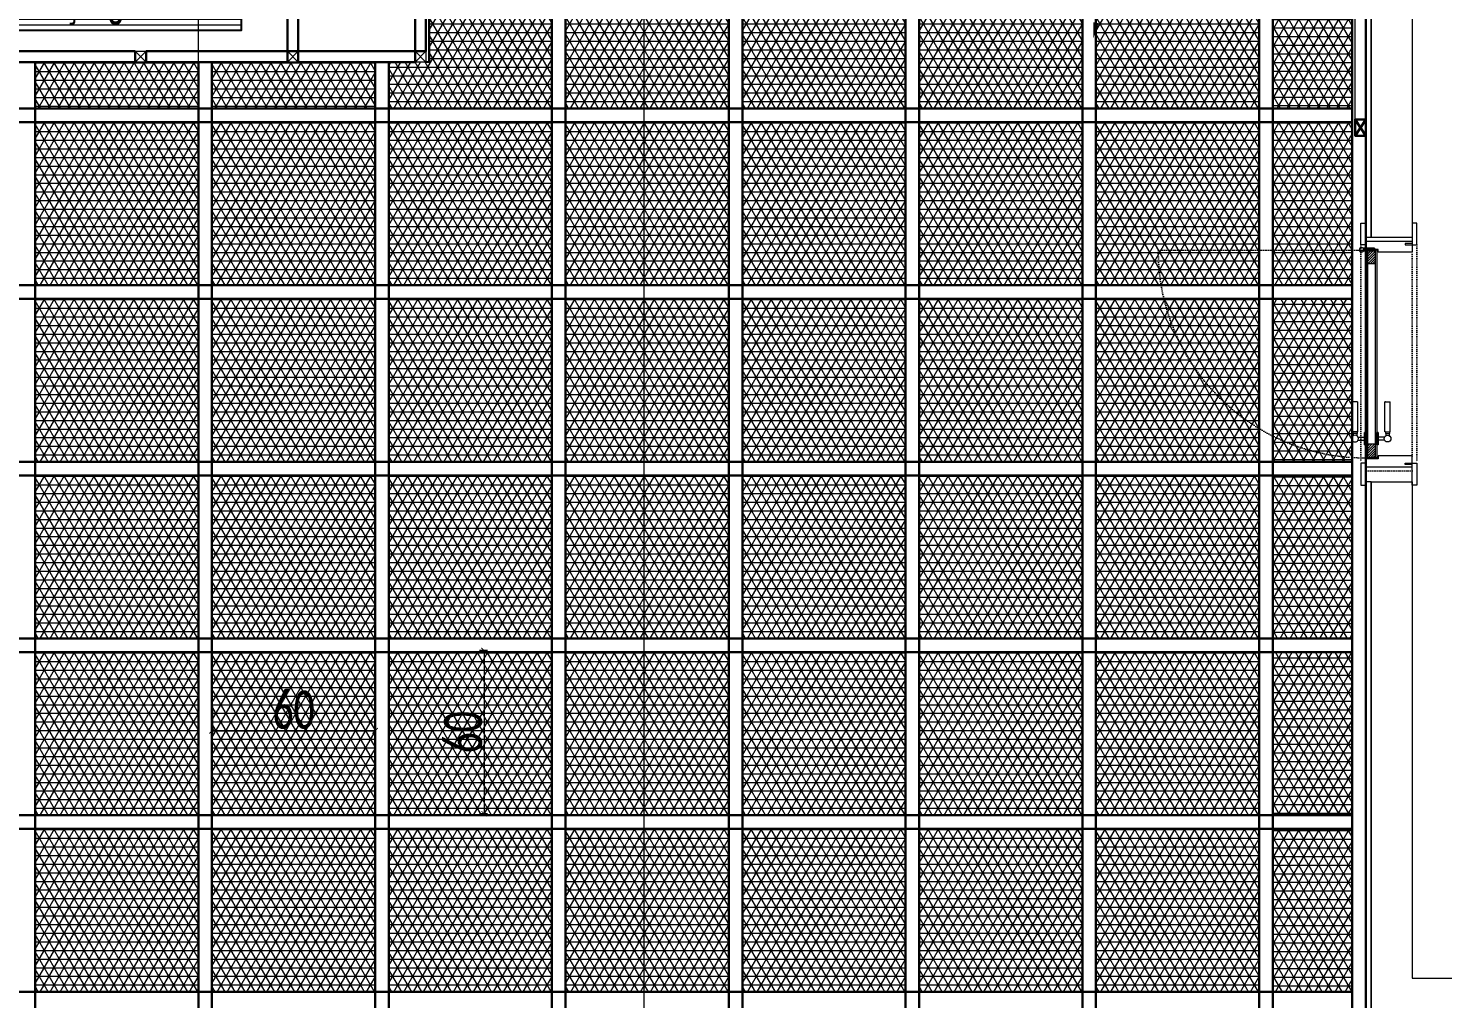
# Model space of a CAD drawing. Header units: millimetres. Extents: x -24 to 530668, y -246875 to -2983.
# Drawn here: x 265821 to 266342, y -110120 to -109763 of the extents above; entities that cross this region are included whole.
import ezdxf
from ezdxf import colors
from ezdxf.entities.mleader import LeaderData, LeaderLine
from ezdxf.enums import TextEntityAlignment as Align
from ezdxf.math import Vec2, Vec3

# ---------------------------------------------------------------- set-up
doc = ezdxf.new("R2010")
doc.units = ezdxf.units.MM
doc.header["$PDMODE"] = 2
doc.linetypes.add('ACAD_ISO07W100', pattern=[3, 0, -3])
doc.layers.get('0').update_dxf_attribs({"lineweight": 20})
for name, color, linetype, lineweight in [('aydınlatma yazı', 1, 'Continuous', 20), ('KP', 167, 'Continuous', 30), ('t_alçıpan', 24, 'Continuous', 25), ('t_demir', 103, 'Continuous', 20), ('t_kutu p', 50, 'Continuous', 30), ('t_olcu', 252, 'Continuous', 20), ('t_tarama', 253, 'Continuous', 5), ('t_yazı', 23, 'Continuous', 25), ('tarama', 137, 'Continuous', 15), ('ölçü', 251, 'Continuous', 5)]:
    doc.layers.add(name, color=color, linetype=linetype, lineweight=lineweight)
doc.layers.add('t_mekanik', color=10, linetype='Continuous')
doc.layers.add('yazı', color=11, linetype='Continuous')
doc.styles.add('BUYUKYAZI', font='arial.ttf', dxfattribs={"height": 20})
doc.styles.add('text2', font='calibri.ttf', dxfattribs={"width": 0.8})
doc.styles.add('txt_tur_1', font='arial.ttf', dxfattribs={"height": 1.5})
doc.styles.add('Ölçü50', font='calibri.ttf', dxfattribs={"width": 0.7})
doc.dimstyles.new('olcu10', dxfattribs={"dimtxt": 14, "dimasz": 2, "dimexe": 1.25, "dimexo": 0.625, "dimgap": 0.5, "dimtad": 1, "dimdec": 1, "dimrnd": 0.5, "dimzin": 9, "dimtxsty": 'Ölçü50', "dimblk": 'ARCHTICK', "dimcen": 2, "dimclrd": 256, "dimclre": 256, "dimclrt": 6, "dimazin": 2, "dimtfac": 1, "dimtdec": 1, "dimtix": 1, "dimtmove": 0, "dimatfit": 3, "dimldrblk": 'ARCHTICK', "dimfxl": 1, "dimlwd": -1, "dimarcsym": 0})

# ---------------------------------------------------------------- blocks, each defined once
blk = doc.blocks.new('A$C50296203')
at = {"layer": 't_kutu p', "lineweight": 9}
for p, q in [((4, 4, 0), (0, 0)), ((4, 0), (0, 4))]:
    blk.add_line(p, q, dxfattribs=at)
blk.add_lwpolyline([(4, 4), (4, 0), (0, 0), (0, 4)], close=True, dxfattribs=at)
blk = doc.blocks.new('menfez')
at = {"layer": 't_demir', "linetype": 'ByBlock'}
for p, q in [((-22, 120), (-22, 0)), ((-20, 120), (-20, 0)), ((-18, 120), (-18, 0)), ((-16, 120), (-16, 0)), ((-14, 120), (-14, 0)), ((-12, 120), (-12, 0)), ((-10, 120), (-10, 0)), ((-8, 120), (-8, 0)), ((-6, 120), (-6, 0)), ((-4, 120), (-4, 0)), ((-2, 120), (-2, 0))]:
    blk.add_line(p, q, dxfattribs=at)
at = {"layer": 't_mekanik', "linetype": 'ByBlock'}
blk.add_lwpolyline([(0, 0), (0, 120), (-24, 120), (-24, 0), (0, 0)], dxfattribs=at)
at = {"layer": 't_yazı', "style": 'BUYUKYAZI', "width": 0.6}
blk.add_text('Emiş ağzı', height=14, rotation=270, dxfattribs=at).set_placement((-22.14, 85.33), align=Align.BOTTOM_LEFT)
blk = doc.blocks.new('EMİSH ALANI')
at = {"layer": 'KP', "color": 251}
blk.add_line((266023.94, -109796.37, 0), (266023.94, -109843.97, 0), dxfattribs=at)
at = {"layer": 'KP', "color": 251, "elevation": 0}
for points in [[(266018.74, -109839.97), (265919.77, -109839.97), (265919.77, -109843.97), (265971.77, -109843.97), (265971.77, -109796.37)], [(265975.77, -109796.37), (265975.77, -109843.97), (266018.74, -109843.97), (266018.74, -109839.97)], [(266018.74, -109839.97), (266018.74, -109800.37), (266022.74, -109800.37), (266022.74, -109839.97), (266018.74, -109839.97)], [(265915.77, -109839.97), (265863.77, -109839.97), (265863.77, -109843.97), (265915.77, -109843.97), (265915.77, -109839.97)]]:
    blk.add_lwpolyline(points, dxfattribs=at)
at = {"layer": 't_alçıpan', "ltscale": 0.1}
blk.add_line((266023.94, -109843.97, 0), (266022.74, -109843.97, 0), dxfattribs=at)
at = {"layer": 't_olcu', "rotation": 89.99999999999999}
blk.add_blockref('menfez', (265954.89, -109808.17, 0), dxfattribs=at)
at = {"layer": 't_olcu', "linetype": 'ByBlock', "rotation": 180}
for p in [(265919.77, -109839.97, 0), (265975.77, -109839.97, 0), (266022.74, -109839.97, 0)]:
    blk.add_blockref('A$C50296203', p, dxfattribs=at)
blk = doc.blocks.new('60lik')
at = {"layer": 'KP'}
blk.add_lwpolyline([(260700.19, -106004.33), (260704.19, -106004.33), (260704.19, -106010.33), (260700.19, -106010.33), (260700.19, -106004.33), (260704.19, -106010.33), (260704.19, -106004.33), (260700.19, -106010.33)], dxfattribs=at)
blk = doc.blocks.new('kapıdetay')
at = {"ltscale": 0.2}
h = blk.add_hatch(dxfattribs=at)
h.set_pattern_fill('ANSI31', color=251, scale=0.2)
h.set_pattern_definition([(45, (-560329.91457, -186215.0068), (-0.44901280605, 0.44901280605), [])])
h.paths.add_polyline_path([(9.8, -4.4), (4.8, -4.4), (4.8, -4.2), (5.2, -4.2), (5.2, -1.6), (9.8, -1.6)])
h = blk.add_hatch(dxfattribs=at)
h.set_pattern_fill('ANSI31', color=251, scale=0.2)
h.set_pattern_definition([(45, (-560326.91455, -186218.00687), (-0.44901280605, 0.44901280605), [])])
h.paths.add_polyline_path([(81.2, -1.6), (81.2, -4.4), (76.2, -4.4), (76.2, -1.6)])
at = {"linetype": 'ACAD_ISO07W100', "ltscale": 0.2}
blk.add_line((4.8, -1), (4.8, 75.4), dxfattribs=at)
at = {"ltscale": 0.2}
for p, q in [((4.1, -4.2), (4.1, 0.02)), ((5.2, -4.2), (5.2, 0.02)), ((71.67, 4), (60.6, 4)), ((60.6, 3.75), (60.6, 4)), ((60.6, 2.25), (60.6, 3.75)), ((60.6, 2.25), (60.6, 2)), ((71.67, 2), (60.6, 2)), ((71.67, 2), (60.6, 2)), ((71.67, 3.75), (71.67, 4)), ((71.67, 2.25), (71.67, 3.75)), ((71.67, 3.75), (72.28, 3.75)), ((71.67, 2.25), (71.67, 2)), ((71.67, 2.25), (72.28, 2.25)), ((72.28, 3.63), (72.28, 3.75)), ((72.28, 2.37), (72.28, 3.63)), ((72.28, 3.63), (73.07, 3.63)), ((72.28, 2.37), (72.28, 2.25)), ((72.28, 2.37), (73.07, 2.37)), ((73.57, 1.9), (73.57, -0.49)), ((74.7, 1.9), (74.7, -0.49)), ((4.1, -4.2), (4.5, -4.2)), ((4.5, -4.2), (4.5, -0.19)), ((4.8, -4.2), (4.8, -0.19)), ((4.8, -1), (81.2, -1)), ((4.8, -5), (4.8, -1)), ((4.8, -1.6), (81.2, -1.6)), ((5.2, -4.2), (4.8, -4.2)), ((4.8, -4.4), (81.2, -4.4)), ((4.8, -5), (81.2, -5)), ((9.8, -4.4), (9.8, -1.6)), ((76.36, -0.49), (71.91, -0.49)), ((71.91, -0.49), (71.91, -0.99)), ((71.91, -5.51), (71.91, -5.01)), ((76.2, -4.4), (76.2, -1.6)), ((81.2, -5), (81.2, -1)), ((71.67, -8), (60.6, -8)), ((71.67, -8), (60.6, -8)), ((60.6, -8.25), (60.6, -8)), ((60.6, -8.25), (60.6, -9.75)), ((60.6, -9.75), (60.6, -10)), ((71.67, -10), (60.6, -10)), ((71.67, -8.25), (71.67, -8)), ((71.67, -8.25), (71.67, -9.75)), ((71.67, -8.25), (72.28, -8.25)), ((71.67, -9.75), (71.67, -10)), ((71.67, -9.75), (72.28, -9.75)), ((76.36, -5.51), (71.91, -5.51)), ((72.28, -8.37), (72.28, -8.25)), ((72.28, -8.37), (72.28, -9.63)), ((72.28, -8.37), (73.07, -8.37)), ((72.28, -9.63), (72.28, -9.75)), ((72.28, -9.63), (73.07, -9.63)), ((73.57, -7.9), (73.57, -5.51)), ((74.7, -7.9), (74.7, -5.51))]:
    blk.add_line(p, q, dxfattribs=at)
for points in [[(-5.2, -1), (2.8, -1), (2.8, 0.8), (-5.2, 0.8)], [(91.2, -1), (83.2, -1), (83.2, 0.8), (91.2, 0.8)], [(76.36, -0.49), (76.36, -1), (71.91, -1), (71.91, -0.49)], [(76.36, -5.51), (76.36, -5), (71.91, -5), (71.91, -5.51)], [(2.3, -15.5), (2.8, -15.5), (2.8, -19.8), (-5.2, -19.8), (-5.2, -18), (2.3, -18), (2.3, -15.5)], [(83.7, -15.5), (83.2, -15.5), (83.2, -19.8), (91.2, -19.8), (91.2, -18), (83.7, -18), (83.7, -15.5)]]:
    blk.add_lwpolyline(points, close=True, dxfattribs=at)
at = {"linetype": 'ACAD_ISO07W100', "ltscale": 0.2}
for points in [[(2.8, 0.8), (83.2, 0.8)], [(0, -18), (0, -1)], [(86, -18), (86, -1)], [(2.8, -19.8), (83.2, -19.8)], [(80.5, -18), (5.5, -18)]]:
    blk.add_lwpolyline(points, dxfattribs=at)
at = {"ltscale": 0.2}
for points in [[(1.5, -18), (5.5, -18), (5.5, -5.5), (4.5, -5.5), (4.5, -1), (1.5, -1), (1.5, -18)], [(84.5, -18), (80.5, -18), (80.5, -5.5), (81.5, -5.5), (81.5, -1), (84.5, -1), (84.5, -18)]]:
    blk.add_lwpolyline(points, dxfattribs=at)
blk.add_circle((4.65, 0.6), 0.8, dxfattribs=at)
at = {"linetype": 'ACAD_ISO07W100', "ltscale": 0.2}
blk.add_arc((4.89, -0.91), 76.31, 359.936, 90.064, dxfattribs=at)
at = {"ltscale": 0.2}
blk.add_ellipse((74.13, 3), major_axis=(0, 1.23), ratio=0.999304, start_param=1.570796315237618, end_param=7.853981622417204, dxfattribs=at)
at = {"ltscale": 0.2, "extrusion": (0, 0, -1)}
blk.add_ellipse((74.13, -9), major_axis=(0, 1.23), ratio=0.999304, start_param=4.712389, end_param=10.995574, dxfattribs=at)
blk = doc.blocks.new('SKDF')
at = {"layer": 't_tarama'}
h = blk.add_hatch(dxfattribs=at)
h.set_pattern_fill('ANSI33', color=256, angle=90, style=0)
h.set_pattern_definition([(135, (232299.4867, -125028.596), (-4.490128, -4.490128), []), (135, (232299.4867, -125024.106), (-4.490128, -4.490128), [3.175, -1.5875])])
edge = h.paths.add_edge_path()
edge.add_arc((260619.24, -110698.6), 30, 0, 360)
edge = h.paths.add_edge_path()
edge.add_arc((259794.49, -110698.6), 30, 0, 360)
h.paths.add_polyline_path([(259346.99, -109843.6), (259416.99, -109843.6), (259416.99, -109913.6), (259346.99, -109913.6)])
for p, q in [((260619.49, -112528.6, -17966.19), (260619.49, -109266.33, -17966.19)), ((260886.99, -109914.53), (260886.99, -110026.85)), ((260901.99, -109914.53), (260901.99, -110026.85)), ((260886.99, -110116.87), (260886.99, -110314.53)), ((260901.99, -110116.87), (260901.99, -110299.53)), ((260901.99, -110299.53), (261417.02, -110299.53))]:
    blk.add_line(p, q, dxfattribs=at)
for points in [[(260880.99, -109989.53), (260880.99, -109914.53)], [(260884.99, -109989.53), (260884.99, -109914.53)], [(260884.99, -109914.53), (260884.99, -109989.53)], [(260886.99, -110026.85), (260901.99, -110026.85)], [(260886.99, -110116.87), (260901.99, -110116.87)]]:
    blk.add_lwpolyline(points, dxfattribs=at)
for points in [[(260886.99, -109914.53), (260884.99, -109914.53), (260884.99, -110026.85), (260886.99, -110026.85)], [(260886.99, -110116.87), (260884.99, -110116.87), (260884.99, -110316.53), (261427.02, -110316.53), (261427.02, -110314.53), (260886.99, -110314.53)]]:
    blk.add_lwpolyline(points, close=True, dxfattribs=at)
blk.add_blockref('60lik', (180.8, -3979.2), dxfattribs=at)
at = {"layer": 't_tarama', "xscale": -1, "rotation": 90}
blk.add_blockref('kapıdetay', (260883.99, -110026.85), dxfattribs=at)
at = {"layer": 't_tarama', "style": 'txt_tur_1'}
for tag, p in [('19S', (258900.86, -109894.01, -17966.19)), ('20T', (258887.48, -110719.01, -17966.19)), ('21U', (258887.48, -111705.01, -17966.19)), ('22V', (258887.48, -112544.01, -17966.19))]:
    blk.add_attdef(tag, text='', height=30, dxfattribs=at).set_placement(p, align=Align.CENTER)
blk = doc.blocks.new('_ArchTick')
at = {"color": 0, "linetype": 'ByBlock', "const_width": 0.15}
blk.add_lwpolyline([(-0.5, -0.5), (0.5, 0.5)], dxfattribs=at)
blk = doc.blocks.new('*D718')
at = {"layer": 'DEFPOINTS', "color": 0, "transparency": 16777216}
for p in [(265889.04, -110011.92, -0.4), (265949.04, -110013.55, -0.4), (265949.04, -110021.48)]:
    blk.add_point(p, dxfattribs=at)
at = {"layer": 'ölçü', "lineweight": -2, "transparency": 16777216}
for p, q in [((265889.04, -110012.54), (265889.04, -110022.73)), ((265949.04, -110014.17), (265949.04, -110022.73))]:
    blk.add_line(p, q, dxfattribs=at)
at = {"layer": 'ölçü', "transparency": 16777216}
blk.add_line((265889.04, -110021.48), (265949.04, -110021.48), dxfattribs=at)
at = {"layer": 'ölçü', "transparency": 16777216, "xscale": 2, "yscale": 2, "zscale": 2, "rotation": 180}
blk.add_blockref('_ArchTick', (265889.04, -110021.48), dxfattribs=at)
at = {"layer": 'ölçü', "transparency": 16777216, "xscale": 2, "yscale": 2, "zscale": 2}
blk.add_blockref('_ArchTick', (265949.04, -110021.48), dxfattribs=at)
at = {"layer": 'ölçü', "color": 6, "transparency": 16777216, "insert": (265919.04, -110013.81), "char_height": 14, "attachment_point": 5, "style": 'Ölçü50'}
blk.add_mtext('60', dxfattribs=at)
blk = doc.blocks.new('*D719')
at = {"layer": 'DEFPOINTS', "color": 0, "transparency": 16777216}
for p in [(265986.85, -109992.01), (265986.85, -110052.01), (265989.12, -110052.01)]:
    blk.add_point(p, dxfattribs=at)
at = {"layer": 'ölçü', "lineweight": -2, "transparency": 16777216}
for p, q in [((265987.48, -109992.01), (265990.37, -109992.01)), ((265987.48, -110052.01), (265990.37, -110052.01))]:
    blk.add_line(p, q, dxfattribs=at)
at = {"layer": 'ölçü', "transparency": 16777216}
blk.add_line((265989.12, -109992.01), (265989.12, -110052.01), dxfattribs=at)
at = {"layer": 'ölçü', "transparency": 16777216, "xscale": 2, "yscale": 2, "zscale": 2}
for p, rotation in [((265989.12, -109992.01), 90), ((265989.12, -110052.01), 270)]:
    blk.add_blockref('_ArchTick', p, dxfattribs=dict(at, rotation=rotation))
at = {"layer": 'ölçü', "color": 6, "transparency": 16777216, "insert": (265981.45, -110022.01), "char_height": 14, "attachment_point": 5, "rotation": 90, "style": 'Ölçü50'}
blk.add_mtext('60', dxfattribs=at)
blk = doc.blocks.new('TAVANN')
at = {"layer": 'tarama'}
h = blk.add_hatch(dxfattribs=at)
h.set_pattern_fill('NET3', color=256)
h.set_pattern_definition([(0, (1105.656, 65), (0, 3.175), []), (60, (1105.656, 65), (-2.749630657, 1.5875), []), (120, (1105.656, 65), (-2.749630657, -1.5875), [])])
h.paths.add_polyline_path([(266069.08, -110001.02), (266023.94, -110001.02), (266009.08, -110001.02), (266009.08, -109983.97), (266023.94, -109983.97), (266023.94, -109941.02), (266069.08, -109941.02)])
h = blk.add_hatch(dxfattribs=at)
h.set_pattern_fill('NET3', color=256)
h.set_pattern_definition([(0, (1170.656, 65), (0, 3.175), []), (60, (1170.656, 65), (-2.749630657, 1.5875), []), (120, (1170.656, 65), (-2.749630657, -1.5875), [])])
h.paths.add_polyline_path([(266134.08, -110001.02), (266074.08, -110001.02), (266074.08, -109941.02), (266134.08, -109941.02)])
h = blk.add_hatch(dxfattribs=at)
h.set_pattern_fill('NET3', color=256)
h.set_pattern_definition([(0, (1235.713, 65), (0, 3.175), []), (60, (1235.713, 65), (-2.749630657, 1.5875), []), (120, (1235.713, 65), (-2.749630657, -1.5875), [])])
h.paths.add_polyline_path([(266199.14, -110001.02), (266139.14, -110001.02), (266139.14, -109941.02), (266199.14, -109941.02)])
h = blk.add_hatch(dxfattribs=at)
h.set_pattern_fill('NET3', color=256)
h.set_pattern_definition([(0, (1300.8273, 65), (0, 3.175), []), (60, (1300.8273, 65), (-2.749630657, 1.5875), []), (120, (1300.8273, 65), (-2.749630657, -1.5875), [])])
h.paths.add_polyline_path([(266264.25, -110001.02), (266204.25, -110001.02), (266204.25, -109941.02), (266264.25, -109941.02)])
h = blk.add_hatch(dxfattribs=at)
h.set_pattern_fill('NET3', color=256)
h.set_pattern_definition([(0, (1365.8273, 65), (0, 3.175), []), (60, (1365.8273, 65), (-2.749630657, 1.5875), []), (120, (1365.8273, 65), (-2.749630657, -1.5875), [])])
h.paths.add_polyline_path([(266329.25, -110001.02), (266269.25, -110001.02), (266269.25, -109941.02), (266329.25, -109941.02)])
h = blk.add_hatch(dxfattribs=at)
h.set_pattern_fill('NET3', color=256)
h.paths.add_polyline_path([(266363.62, -110001.02), (266334.37, -110001.02), (266334.37, -109941.02), (266363.62, -109941.02)])
h.paths.add_polyline_path([(266363.62, -110066.02), (266334.37, -110066.02), (266334.37, -110006.02), (266363.62, -110006.02)])
h.paths.add_polyline_path([(266363.62, -110131.02), (266334.37, -110131.02), (266334.37, -110071.02), (266363.62, -110071.02)])
h.paths.add_polyline_path([(266363.62, -110196.02), (266334.37, -110196.02), (266334.37, -110136.02), (266363.62, -110136.02)])
h.paths.add_polyline_path([(266363.62, -110261.02), (266334.37, -110261.02), (266334.37, -110201.02), (266363.62, -110201.02)])
h.paths.add_polyline_path([(266363.62, -110326.02), (266334.37, -110326.02), (266334.37, -110266.02), (266363.62, -110266.02)])
h = blk.add_hatch(dxfattribs=at)
h.set_pattern_fill('NET3', color=256)
h.set_pattern_definition([(0, (975.587, 22.0432), (0, 3.175), []), (60, (975.587, 22.0432), (-2.749630657, 1.5875), []), (120, (975.587, 22.0432), (-2.749630657, -1.5875), [])])
h.paths.add_polyline_path([(265939.01, -110001.02), (265879.01, -110001.02), (265879.01, -109983.97), (265939.01, -109983.97)])
h = blk.add_hatch(dxfattribs=at)
h.set_pattern_fill('NET3', color=256)
h.set_pattern_definition([(0, (1040.6442, 22.0432), (0, 3.175), []), (60, (1040.6442, 22.0432), (-2.749630657, 1.5875), []), (120, (1040.6442, 22.0432), (-2.749630657, -1.5875), [])])
h.paths.add_polyline_path([(266004.07, -110001.02), (265944.07, -110001.02), (265944.07, -109983.97), (266004.07, -109983.97)])
h = blk.add_hatch(dxfattribs=at)
h.set_pattern_fill('NET3', color=256)
h.set_pattern_definition([(0, (975.514, 0), (0, 3.175), []), (60, (975.514, 0), (-2.749630657, 1.5875), []), (120, (975.514, 0), (-2.749630657, -1.5875), [])])
h.paths.add_polyline_path([(265938.94, -110066.02), (265878.94, -110066.02), (265878.94, -110006.02), (265938.94, -110006.02)])
h = blk.add_hatch(dxfattribs=at)
h.set_pattern_fill('NET3', color=256)
h.set_pattern_definition([(0, (1040.5417, 0), (0, 3.175), []), (60, (1040.5417, 0), (-2.749630657, 1.5875), []), (120, (1040.5417, 0), (-2.749630657, -1.5875), [])])
h.paths.add_polyline_path([(266003.97, -110066.02), (265943.97, -110066.02), (265943.97, -110006.02), (266003.97, -110006.02)])
h = blk.add_hatch(dxfattribs=at)
h.set_pattern_fill('NET3', color=256)
h.set_pattern_definition([(0, (1105.656, 0), (0, 3.175), []), (60, (1105.656, 0), (-2.749630657, 1.5875), []), (120, (1105.656, 0), (-2.749630657, -1.5875), [])])
h.paths.add_polyline_path([(266069.08, -110066.02), (266009.08, -110066.02), (266009.08, -110006.02), (266069.08, -110006.02)])
h = blk.add_hatch(dxfattribs=at)
h.set_pattern_fill('NET3', color=256)
h.set_pattern_definition([(0, (1170.656, 0), (0, 3.175), []), (60, (1170.656, 0), (-2.749630657, 1.5875), []), (120, (1170.656, 0), (-2.749630657, -1.5875), [])])
h.paths.add_polyline_path([(266134.08, -110066.02), (266074.08, -110066.02), (266074.08, -110006.02), (266134.08, -110006.02)])
h = blk.add_hatch(dxfattribs=at)
h.set_pattern_fill('NET3', color=256)
h.set_pattern_definition([(0, (1235.713, 0), (0, 3.175), []), (60, (1235.713, 0), (-2.749630657, 1.5875), []), (120, (1235.713, 0), (-2.749630657, -1.5875), [])])
h.paths.add_polyline_path([(266199.14, -110066.02), (266139.14, -110066.02), (266139.14, -110006.02), (266199.14, -110006.02)])
h = blk.add_hatch(dxfattribs=at)
h.set_pattern_fill('NET3', color=256)
h.set_pattern_definition([(0, (1300.8273, 0), (0, 3.175), []), (60, (1300.8273, 0), (-2.749630657, 1.5875), []), (120, (1300.8273, 0), (-2.749630657, -1.5875), [])])
h.paths.add_polyline_path([(266264.25, -110066.02), (266204.25, -110066.02), (266204.25, -110006.02), (266264.25, -110006.02)])
h = blk.add_hatch(dxfattribs=at)
h.set_pattern_fill('NET3', color=256)
h.set_pattern_definition([(0, (1365.8273, 0), (0, 3.175), []), (60, (1365.8273, 0), (-2.749630657, 1.5875), []), (120, (1365.8273, 0), (-2.749630657, -1.5875), [])])
h.paths.add_polyline_path([(266329.25, -110066.02), (266269.25, -110066.02), (266269.25, -110006.02), (266329.25, -110006.02)])
h = blk.add_hatch(dxfattribs=at)
h.set_pattern_fill('NET3', color=256)
h.set_pattern_definition([(0, (975.514, -65), (0, 3.175), []), (60, (975.514, -65), (-2.749630657, 1.5875), []), (120, (975.514, -65), (-2.749630657, -1.5875), [])])
h.paths.add_polyline_path([(265938.94, -110131.02), (265878.94, -110131.02), (265878.94, -110071.02), (265938.94, -110071.02)])
h = blk.add_hatch(dxfattribs=at)
h.set_pattern_fill('NET3', color=256)
h.set_pattern_definition([(0, (1040.5417, -65), (0, 3.175), []), (60, (1040.5417, -65), (-2.749630657, 1.5875), []), (120, (1040.5417, -65), (-2.749630657, -1.5875), [])])
h.paths.add_polyline_path([(266003.97, -110131.02), (265943.97, -110131.02), (265943.97, -110071.02), (266003.97, -110071.02)])
h = blk.add_hatch(dxfattribs=at)
h.set_pattern_fill('NET3', color=256)
h.set_pattern_definition([(0, (1105.656, -65), (0, 3.175), []), (60, (1105.656, -65), (-2.749630657, 1.5875), []), (120, (1105.656, -65), (-2.749630657, -1.5875), [])])
h.paths.add_polyline_path([(266069.08, -110131.02), (266009.08, -110131.02), (266009.08, -110071.02), (266069.08, -110071.02)])
h = blk.add_hatch(dxfattribs=at)
h.set_pattern_fill('NET3', color=256)
h.set_pattern_definition([(0, (1170.656, -65), (0, 3.175), []), (60, (1170.656, -65), (-2.749630657, 1.5875), []), (120, (1170.656, -65), (-2.749630657, -1.5875), [])])
h.paths.add_polyline_path([(266134.08, -110131.02), (266074.08, -110131.02), (266074.08, -110071.02), (266134.08, -110071.02)])
h = blk.add_hatch(dxfattribs=at)
h.set_pattern_fill('NET3', color=256)
h.set_pattern_definition([(0, (1235.713, -65), (0, 3.175), []), (60, (1235.713, -65), (-2.749630657, 1.5875), []), (120, (1235.713, -65), (-2.749630657, -1.5875), [])])
h.paths.add_polyline_path([(266199.14, -110131.02), (266139.14, -110131.02), (266139.14, -110071.02), (266199.14, -110071.02)])
h = blk.add_hatch(dxfattribs=at)
h.set_pattern_fill('NET3', color=256)
h.set_pattern_definition([(0, (1300.8273, -65), (0, 3.175), []), (60, (1300.8273, -65), (-2.749630657, 1.5875), []), (120, (1300.8273, -65), (-2.749630657, -1.5875), [])])
h.paths.add_polyline_path([(266264.25, -110131.02), (266204.25, -110131.02), (266204.25, -110071.02), (266264.25, -110071.02)])
h = blk.add_hatch(dxfattribs=at)
h.set_pattern_fill('NET3', color=256)
h.set_pattern_definition([(0, (1365.8273, -65), (0, 3.175), []), (60, (1365.8273, -65), (-2.749630657, 1.5875), []), (120, (1365.8273, -65), (-2.749630657, -1.5875), [])])
h.paths.add_polyline_path([(266329.25, -110131.02), (266269.25, -110131.02), (266269.25, -110071.02), (266329.25, -110071.02)])
h = blk.add_hatch(dxfattribs=at)
h.set_pattern_fill('NET3', color=256)
h.set_pattern_definition([(0, (975.514, -130), (0, 3.175), []), (60, (975.514, -130), (-2.749630657, 1.5875), []), (120, (975.514, -130), (-2.749630657, -1.5875), [])])
h.paths.add_polyline_path([(265938.94, -110196.02), (265878.94, -110196.02), (265878.94, -110136.02), (265938.94, -110136.02)])
h = blk.add_hatch(dxfattribs=at)
h.set_pattern_fill('NET3', color=256)
h.set_pattern_definition([(0, (1040.5988, -130), (0, 3.175), []), (60, (1040.5988, -130), (-2.749630657, 1.5875), []), (120, (1040.5988, -130), (-2.749630657, -1.5875), [])])
h.paths.add_polyline_path([(266004.03, -110196.02), (265944.03, -110196.02), (265944.03, -110136.02), (266004.03, -110136.02)])
h = blk.add_hatch(dxfattribs=at)
h.set_pattern_fill('NET3', color=256)
h.set_pattern_definition([(0, (1105.5988, -130), (0, 3.175), []), (60, (1105.5988, -130), (-2.749630657, 1.5875), []), (120, (1105.5988, -130), (-2.749630657, -1.5875), [])])
h.paths.add_polyline_path([(266069.03, -110196.02), (266009.03, -110196.02), (266009.03, -110136.02), (266069.03, -110136.02)])
h = blk.add_hatch(dxfattribs=at)
h.set_pattern_fill('NET3', color=256)
h.set_pattern_definition([(0, (1170.656, -130), (0, 3.175), []), (60, (1170.656, -130), (-2.749630657, 1.5875), []), (120, (1170.656, -130), (-2.749630657, -1.5875), [])])
h.paths.add_polyline_path([(266134.08, -110196.02), (266074.08, -110196.02), (266074.08, -110136.02), (266134.08, -110136.02)])
h = blk.add_hatch(dxfattribs=at)
h.set_pattern_fill('NET3', color=256)
h.set_pattern_definition([(0, (1235.77, -130), (0, 3.175), []), (60, (1235.77, -130), (-2.749630657, 1.5875), []), (120, (1235.77, -130), (-2.749630657, -1.5875), [])])
h.paths.add_polyline_path([(266199.2, -110196.02), (266139.2, -110196.02), (266139.2, -110136.02), (266199.2, -110136.02)])
h = blk.add_hatch(dxfattribs=at)
h.set_pattern_fill('NET3', color=256)
h.set_pattern_definition([(0, (1300.77, -130), (0, 3.175), []), (60, (1300.77, -130), (-2.749630657, 1.5875), []), (120, (1300.77, -130), (-2.749630657, -1.5875), [])])
h.paths.add_polyline_path([(266264.2, -110196.02), (266204.2, -110196.02), (266204.2, -110136.02), (266264.2, -110136.02)])
h = blk.add_hatch(dxfattribs=at)
h.set_pattern_fill('NET3', color=256)
h.set_pattern_definition([(0, (1365.8273, -130), (0, 3.175), []), (60, (1365.8273, -130), (-2.749630657, 1.5875), []), (120, (1365.8273, -130), (-2.749630657, -1.5875), [])])
h.paths.add_polyline_path([(266329.25, -110196.02), (266269.25, -110196.02), (266269.25, -110136.02), (266329.25, -110136.02)])
h = blk.add_hatch(dxfattribs=at)
h.set_pattern_fill('NET3', color=256)
h.set_pattern_definition([(0, (975.514, -195), (0, 3.175), []), (60, (975.514, -195), (-2.749630657, 1.5875), []), (120, (975.514, -195), (-2.749630657, -1.5875), [])])
h.paths.add_polyline_path([(265938.94, -110261.02), (265878.94, -110261.02), (265878.94, -110201.02), (265938.94, -110201.02)])
h = blk.add_hatch(dxfattribs=at)
h.set_pattern_fill('NET3', color=256)
h.set_pattern_definition([(0, (1040.5988, -195), (0, 3.175), []), (60, (1040.5988, -195), (-2.749630657, 1.5875), []), (120, (1040.5988, -195), (-2.749630657, -1.5875), [])])
h.paths.add_polyline_path([(266004.03, -110261.02), (265944.03, -110261.02), (265944.03, -110201.02), (266004.03, -110201.02)])
h = blk.add_hatch(dxfattribs=at)
h.set_pattern_fill('NET3', color=256)
h.set_pattern_definition([(0, (1105.5988, -195), (0, 3.175), []), (60, (1105.5988, -195), (-2.749630657, 1.5875), []), (120, (1105.5988, -195), (-2.749630657, -1.5875), [])])
h.paths.add_polyline_path([(266069.03, -110261.02), (266009.03, -110261.02), (266009.03, -110201.02), (266069.03, -110201.02)])
h = blk.add_hatch(dxfattribs=at)
h.set_pattern_fill('NET3', color=256)
h.set_pattern_definition([(0, (1170.656, -195), (0, 3.175), []), (60, (1170.656, -195), (-2.749630657, 1.5875), []), (120, (1170.656, -195), (-2.749630657, -1.5875), [])])
h.paths.add_polyline_path([(266134.08, -110261.02), (266074.08, -110261.02), (266074.08, -110201.02), (266134.08, -110201.02)])
h = blk.add_hatch(dxfattribs=at)
h.set_pattern_fill('NET3', color=256)
h.set_pattern_definition([(0, (1235.77, -195), (0, 3.175), []), (60, (1235.77, -195), (-2.749630657, 1.5875), []), (120, (1235.77, -195), (-2.749630657, -1.5875), [])])
h.paths.add_polyline_path([(266199.2, -110261.02), (266139.2, -110261.02), (266139.2, -110201.02), (266199.2, -110201.02)])
h = blk.add_hatch(dxfattribs=at)
h.set_pattern_fill('NET3', color=256)
h.set_pattern_definition([(0, (1300.77, -195), (0, 3.175), []), (60, (1300.77, -195), (-2.749630657, 1.5875), []), (120, (1300.77, -195), (-2.749630657, -1.5875), [])])
h.paths.add_polyline_path([(266264.2, -110261.02), (266204.2, -110261.02), (266204.2, -110201.02), (266264.2, -110201.02)])
h = blk.add_hatch(dxfattribs=at)
h.set_pattern_fill('NET3', color=256)
h.set_pattern_definition([(0, (1365.8273, -195), (0, 3.175), []), (60, (1365.8273, -195), (-2.749630657, 1.5875), []), (120, (1365.8273, -195), (-2.749630657, -1.5875), [])])
h.paths.add_polyline_path([(266329.25, -110261.02), (266269.25, -110261.02), (266269.25, -110201.02), (266329.25, -110201.02)])
h = blk.add_hatch(dxfattribs=at)
h.set_pattern_fill('NET3', color=256)
h.set_pattern_definition([(0, (975.514, -260), (0, 3.175), []), (60, (975.514, -260), (-2.749630657, 1.5875), []), (120, (975.514, -260), (-2.749630657, -1.5875), [])])
h.paths.add_polyline_path([(265938.94, -110326.02), (265878.94, -110326.02), (265878.94, -110266.02), (265938.94, -110266.02)])
h = blk.add_hatch(dxfattribs=at)
h.set_pattern_fill('NET3', color=256)
h.set_pattern_definition([(0, (1040.5988, -260), (0, 3.175), []), (60, (1040.5988, -260), (-2.749630657, 1.5875), []), (120, (1040.5988, -260), (-2.749630657, -1.5875), [])])
h.paths.add_polyline_path([(266004.03, -110326.02), (265944.03, -110326.02), (265944.03, -110266.02), (266004.03, -110266.02)])
h = blk.add_hatch(dxfattribs=at)
h.set_pattern_fill('NET3', color=256)
h.set_pattern_definition([(0, (1105.5988, -260), (0, 3.175), []), (60, (1105.5988, -260), (-2.749630657, 1.5875), []), (120, (1105.5988, -260), (-2.749630657, -1.5875), [])])
h.paths.add_polyline_path([(266069.03, -110326.02), (266009.03, -110326.02), (266009.03, -110266.02), (266069.03, -110266.02)])
h = blk.add_hatch(dxfattribs=at)
h.set_pattern_fill('NET3', color=256)
h.set_pattern_definition([(0, (1170.713, -260), (0, 3.175), []), (60, (1170.713, -260), (-2.749630657, 1.5875), []), (120, (1170.713, -260), (-2.749630657, -1.5875), [])])
h.paths.add_polyline_path([(266134.14, -110326.02), (266074.14, -110326.02), (266074.14, -110266.02), (266134.14, -110266.02)])
h = blk.add_hatch(dxfattribs=at)
h.set_pattern_fill('NET3', color=256)
h.set_pattern_definition([(0, (1235.713, -260), (0, 3.175), []), (60, (1235.713, -260), (-2.749630657, 1.5875), []), (120, (1235.713, -260), (-2.749630657, -1.5875), [])])
h.paths.add_polyline_path([(266199.14, -110326.02), (266139.14, -110326.02), (266139.14, -110266.02), (266199.14, -110266.02)])
h = blk.add_hatch(dxfattribs=at)
h.set_pattern_fill('NET3', color=256)
h.set_pattern_definition([(0, (1300.77, -260), (0, 3.175), []), (60, (1300.77, -260), (-2.749630657, 1.5875), []), (120, (1300.77, -260), (-2.749630657, -1.5875), [])])
h.paths.add_polyline_path([(266264.2, -110326.02), (266204.2, -110326.02), (266204.2, -110266.02), (266264.2, -110266.02)])
h = blk.add_hatch(dxfattribs=at)
h.set_pattern_fill('NET3', color=256)
h.set_pattern_definition([(0, (1365.8273, -260), (0, 3.175), []), (60, (1365.8273, -260), (-2.749630657, 1.5875), []), (120, (1365.8273, -260), (-2.749630657, -1.5875), [])])
h.paths.add_polyline_path([(266329.25, -110326.02), (266269.25, -110326.02), (266269.25, -110266.02), (266329.25, -110266.02)])
at = {"layer": 'KP', "color": 108}
for p, q in [((266363.62, -110343.02), (266363.62, -109941.02)), ((266368.62, -110338.02), (266368.62, -109936.02))]:
    blk.add_line(p, q, dxfattribs=at)
at = {"layer": 'KP', "color": 108, "elevation": 0}
for points in [[(266069.14, -109941.02), (266069.14, -111431.02)], [(266074.14, -109941.02), (266074.14, -111431.02)], [(266134.2, -109941.02), (266134.2, -111431.02)], [(266139.2, -109941.02), (266139.2, -111431.02)], [(266199.25, -109941.02), (266199.25, -111431.02)], [(266204.25, -109941.02), (266204.25, -111431.02)], [(266264.31, -109941.02), (266264.31, -111431.02)], [(266264.31, -109941.02), (266264.31, -111431.02)], [(266264.31, -109941.02), (266264.31, -111431.02)], [(266269.31, -109941.02), (266269.31, -111431.02)], [(266269.31, -109941.02), (266269.31, -111431.02)], [(266269.31, -109941.02), (266269.31, -111431.02)], [(266329.37, -109941.02), (266329.37, -111431.02)], [(266329.37, -109941.02), (266329.37, -111431.02)], [(266329.37, -109941.02), (266329.37, -111431.02)], [(266329.37, -109941.02), (266329.37, -111431.02)], [(266329.37, -109941.02), (266329.37, -111431.02)], [(266334.37, -109941.02), (266334.37, -111431.02)], [(266334.37, -109941.02), (266334.37, -111431.02)], [(266334.37, -109941.02), (266334.37, -111431.02)], [(266334.37, -109941.02), (266334.37, -111431.02)], [(266334.37, -109941.02), (266334.37, -111431.02)], [(265879, -109983.97), (265879, -111550.55)], [(265939.03, -109983.97), (265939.02, -111550.55)], [(265939.03, -109983.97), (265939.03, -111431.02)], [(265944.03, -109983.97), (265944.02, -111550.55)], [(265944.03, -109983.97), (265944.03, -111431.02)], [(266004.08, -109983.97), (266004.08, -111431.02)], [(266004.08, -109983.97), (266004.08, -111550.55)], [(266009.08, -109983.97), (266009.08, -111431.02)], [(266009.08, -109983.97), (266009.08, -111550.55)], [(266069.14, -109983.97), (266069.14, -111550.55)], [(266074.14, -109983.97), (266074.14, -111550.55)], [(266134.2, -109983.97), (266134.2, -111550.55)], [(266139.2, -109983.97), (266139.2, -111550.55)], [(266199.25, -109983.97), (266199.25, -111550.55)], [(266204.25, -109983.97), (266204.25, -111550.55)], [(266264.31, -109983.97), (266264.31, -111550.55)], [(266269.31, -109983.97), (266269.31, -111550.55)], [(266329.37, -109983.97), (266329.37, -111550.55)], [(266334.37, -109983.97), (266334.37, -111550.55)], [(265879, -110001.02), (265879, -111431.02)], [(265939.03, -110001.02), (265939.03, -111431.02)], [(266004.08, -110001.02), (266004.08, -111431.02)], [(266009.08, -110001.02), (266009.08, -111431.02)], [(264833.49, -110071.02), (266363.62, -110071.02)], [(264834.77, -110131.02), (266363.62, -110131.02)], [(264834.87, -110136.02), (266363.62, -110136.02)]]:
    blk.add_lwpolyline(points, dxfattribs=at)
at = {"layer": 'KP', "color": 108}
for points in [[(265878.97, -109983.97), (265878.97, -111431.02)], [(264832, -110001.02), (266363.62, -110001.02)], [(264832.11, -110006.02), (266363.62, -110006.02)], [(264833.38, -110066.02), (266363.62, -110066.02)], [(264838.38, -110071.02), (266363.62, -110071.02)], [(264839.77, -110131.02), (266363.62, -110131.02)], [(264839.77, -110131.02), (266363.62, -110131.02)], [(264839.87, -110136.02), (266363.62, -110136.02)], [(264836.15, -110196.02), (266363.62, -110196.02)], [(264836.25, -110201.02), (266363.62, -110201.02)], [(264841.25, -110201.02), (266363.62, -110201.02)], [(264837, -110261.02), (266363.62, -110261.02)], [(264842.53, -110261.02), (266363.62, -110261.02)], [(264842.53, -110261.02), (266363.62, -110261.02)], [(264837.11, -110266.02), (266363.62, -110266.02)], [(264842.64, -110266.02), (266363.62, -110266.02)], [(264838.28, -110326.02), (266363.62, -110326.02)]]:
    blk.add_lwpolyline(points, dxfattribs=at)
at = {"layer": 'tarama', "elevation": 0}
for points in [[(265879, -109941.02), (265939, -109941.02), (265939, -110001.02), (265879, -110001.02)], [(266009.08, -109942.02), (266009.08, -109941.02), (266069.08, -109941.02), (266069.08, -110001.02), (266009.08, -110001.02)]]:
    blk.add_lwpolyline(points, dxfattribs=at)
for points in [[(266134.14, -110001.02), (266074.14, -110001.02), (266074.14, -109941.02), (266134.14, -109941.02)], [(266199.2, -110001.02), (266139.2, -110001.02), (266139.2, -109941.02), (266199.2, -109941.02)], [(266264.25, -110001.02), (266204.25, -110001.02), (266204.25, -109941.02), (266264.25, -109941.02)], [(266329.31, -110001.02), (266269.31, -110001.02), (266269.31, -109941.02), (266329.31, -109941.02)], [(266363.62, -110001.02), (266334.37, -110001.02), (266334.37, -109941.02), (266363.62, -109941.02)], [(265939, -110066.02), (265879, -110066.02), (265879, -110006.02), (265939, -110006.02)], [(266004.03, -110066.02), (265944.03, -110066.02), (265944.03, -110006.02), (266004.03, -110006.02)], [(266069.08, -110066.02), (266009.08, -110066.02), (266009.08, -110006.02), (266069.08, -110006.02)], [(266134.14, -110066.02), (266074.14, -110066.02), (266074.14, -110006.02), (266134.14, -110006.02)], [(266199.2, -110066.02), (266139.2, -110066.02), (266139.2, -110006.02), (266199.2, -110006.02)], [(266264.25, -110066.02), (266204.25, -110066.02), (266204.25, -110006.02), (266264.25, -110006.02)], [(266329.31, -110066.02), (266269.31, -110066.02), (266269.31, -110006.02), (266329.31, -110006.02)], [(266363.62, -110066.02), (266334.37, -110066.02), (266334.37, -110006.02), (266363.62, -110006.02)], [(265939, -110131.02), (265879, -110131.02), (265879, -110071.02), (265939, -110071.02)], [(265939, -110131.02), (265879, -110131.02), (265879, -110071.02), (265939, -110071.02)], [(266004.03, -110131.02), (265944.03, -110131.02), (265944.03, -110071.02), (266004.03, -110071.02)], [(266004.03, -110131.02), (265944.03, -110131.02), (265944.03, -110071.02), (266004.03, -110071.02)], [(266069.08, -110131.02), (266009.08, -110131.02), (266009.08, -110071.02), (266069.08, -110071.02)], [(266069.08, -110131.02), (266009.08, -110131.02), (266009.08, -110071.02), (266069.08, -110071.02)], [(266134.14, -110131.02), (266074.14, -110131.02), (266074.14, -110071.02), (266134.14, -110071.02)], [(266134.14, -110131.02), (266074.14, -110131.02), (266074.14, -110071.02), (266134.14, -110071.02)], [(266199.2, -110131.02), (266139.2, -110131.02), (266139.2, -110071.02), (266199.2, -110071.02)], [(266199.2, -110131.02), (266139.2, -110131.02), (266139.2, -110071.02), (266199.2, -110071.02)], [(266264.25, -110131.02), (266204.25, -110131.02), (266204.25, -110071.02), (266264.25, -110071.02)], [(266329.31, -110131.02), (266269.31, -110131.02), (266269.31, -110071.02), (266329.31, -110071.02)], [(266329.31, -110131.02), (266269.31, -110131.02), (266269.31, -110071.02), (266329.31, -110071.02)], [(266363.62, -110131.02), (266334.37, -110131.02), (266334.37, -110071.02), (266363.62, -110071.02)], [(266363.62, -110131.02), (266334.37, -110131.02), (266334.37, -110071.02), (266363.62, -110071.02)], [(265939, -110196.02), (265879, -110196.02), (265879, -110136.02), (265939, -110136.02)], [(265939, -110196.02), (265879, -110196.02), (265879, -110136.02), (265939, -110136.02)], [(266004.03, -110196.02), (265944.03, -110196.02), (265944.03, -110136.02), (266004.03, -110136.02)], [(266004.03, -110196.02), (265944.03, -110196.02), (265944.03, -110136.02), (266004.03, -110136.02)], [(266069.08, -110196.02), (266009.08, -110196.02), (266009.08, -110136.02), (266069.08, -110136.02)], [(266069.08, -110196.02), (266009.08, -110196.02), (266009.08, -110136.02), (266069.08, -110136.02)], [(266134.14, -110196.02), (266074.14, -110196.02), (266074.14, -110136.02), (266134.14, -110136.02)], [(266134.14, -110196.02), (266074.14, -110196.02), (266074.14, -110136.02), (266134.14, -110136.02)], [(266199.2, -110196.02), (266139.2, -110196.02), (266139.2, -110136.02), (266199.2, -110136.02)], [(266199.2, -110196.02), (266139.2, -110196.02), (266139.2, -110136.02), (266199.2, -110136.02)], [(266264.25, -110196.02), (266204.25, -110196.02), (266204.25, -110136.02), (266264.25, -110136.02)], [(266329.31, -110196.02), (266269.31, -110196.02), (266269.31, -110136.02), (266329.31, -110136.02)], [(266329.31, -110196.02), (266269.31, -110196.02), (266269.31, -110136.02), (266329.31, -110136.02)], [(266363.62, -110196.02), (266334.37, -110196.02), (266334.37, -110136.02), (266363.62, -110136.02)], [(266363.62, -110196.02), (266334.37, -110196.02), (266334.37, -110136.02), (266363.62, -110136.02)], [(265939, -110261.02), (265879, -110261.02), (265879, -110201.02), (265939, -110201.02)], [(265939, -110261.02), (265879, -110261.02), (265879, -110201.02), (265939, -110201.02)], [(266004.03, -110261.02), (265944.03, -110261.02), (265944.03, -110201.02), (266004.03, -110201.02)], [(266004.03, -110261.02), (265944.03, -110261.02), (265944.03, -110201.02), (266004.03, -110201.02)], [(266069.08, -110261.02), (266009.08, -110261.02), (266009.08, -110201.02), (266069.08, -110201.02)], [(266069.08, -110261.02), (266009.08, -110261.02), (266009.08, -110201.02), (266069.08, -110201.02)], [(266134.14, -110261.02), (266074.14, -110261.02), (266074.14, -110201.02), (266134.14, -110201.02)], [(266134.14, -110261.02), (266074.14, -110261.02), (266074.14, -110201.02), (266134.14, -110201.02)], [(266199.2, -110261.02), (266139.2, -110261.02), (266139.2, -110201.02), (266199.2, -110201.02)], [(266199.2, -110261.02), (266139.2, -110261.02), (266139.2, -110201.02), (266199.2, -110201.02)], [(266264.25, -110261.02), (266204.25, -110261.02), (266204.25, -110201.02), (266264.25, -110201.02)], [(266264.25, -110261.02), (266204.25, -110261.02), (266204.25, -110201.02), (266264.25, -110201.02)], [(266329.31, -110261.02), (266269.31, -110261.02), (266269.31, -110201.02), (266329.31, -110201.02)], [(266329.31, -110261.02), (266269.31, -110261.02), (266269.31, -110201.02), (266329.31, -110201.02)], [(266363.62, -110261.02), (266334.37, -110261.02), (266334.37, -110201.02), (266363.62, -110201.02)], [(266363.62, -110261.02), (266334.37, -110261.02), (266334.37, -110201.02), (266363.62, -110201.02)], [(265939, -110326.02), (265879, -110326.02), (265879, -110266.02), (265939, -110266.02)], [(265939, -110326.02), (265879, -110326.02), (265879, -110266.02), (265939, -110266.02)], [(266004.03, -110326.02), (265944.03, -110326.02), (265944.03, -110266.02), (266004.03, -110266.02)], [(266004.03, -110326.02), (265944.03, -110326.02), (265944.03, -110266.02), (266004.03, -110266.02)], [(266069.08, -110326.02), (266009.08, -110326.02), (266009.08, -110266.02), (266069.08, -110266.02)], [(266069.08, -110326.02), (266009.08, -110326.02), (266009.08, -110266.02), (266069.08, -110266.02)], [(266134.14, -110326.02), (266074.14, -110326.02), (266074.14, -110266.02), (266134.14, -110266.02)], [(266134.14, -110326.02), (266074.14, -110326.02), (266074.14, -110266.02), (266134.14, -110266.02)], [(266199.2, -110326.02), (266139.2, -110326.02), (266139.2, -110266.02), (266199.2, -110266.02)], [(266199.2, -110326.02), (266139.2, -110326.02), (266139.2, -110266.02), (266199.2, -110266.02)], [(266264.25, -110326.02), (266204.25, -110326.02), (266204.25, -110266.02), (266264.25, -110266.02)], [(266264.25, -110326.02), (266204.25, -110326.02), (266204.25, -110266.02), (266264.25, -110266.02)], [(266329.31, -110326.02), (266269.31, -110326.02), (266269.31, -110266.02), (266329.31, -110266.02)], [(266329.31, -110326.02), (266269.31, -110326.02), (266269.31, -110266.02), (266329.31, -110266.02)], [(266363.62, -110326.02), (266334.37, -110326.02), (266334.37, -110266.02), (266363.62, -110266.02)], [(266363.62, -110326.02), (266334.37, -110326.02), (266334.37, -110266.02), (266363.62, -110266.02)]]:
    blk.add_lwpolyline(points, close=True, dxfattribs=at)
at = {"layer": 'tarama'}
for points in [[(266264.25, -110131.02), (266204.25, -110131.02), (266204.25, -110071.02), (266264.25, -110071.02)], [(266264.25, -110196.02), (266204.25, -110196.02), (266204.25, -110136.02), (266264.25, -110136.02)]]:
    blk.add_lwpolyline(points, close=True, dxfattribs=at)
at = {"layer": 'aydınlatma yazı'}
blk.add_blockref('EMİSH ALANI', (0, -140), dxfattribs=at)
at = {"layer": 'yazı'}
ml = blk.add_multileader_mtext('Standard', dxfattribs=at)
ml.set_content('3535X35X1MM\\PANTİPASLI SİYAH MAT BOYALI KUTU PROFİL TAŞIYICI', color=256, style='text2')
ml.set_leader_properties()
ml.build(insert=Vec2(0, 0))
ml.multileader.update_dxf_attribs({"text_right_attachment_type": 6, "dogleg_length": 0.36, "arrow_head_size": 6})
ctx = ml.context
ctx.base_point, ctx.char_height, ctx.arrow_head_size, ctx.plane_origin = Vec3(266294.19, -109835.87), 15, 6, Vec3(266376.77, -109671.36)
ctx.right_attachment, ctx.text_align_type = 6, 2
notes = []
notes.append((ctx, [(0, (1, 1, 0), (266293.83, -109835.87), (1, 0), 0.36, [(0, [(266268.28, -109975.36)], 0, [])])]))
ctx.mtext.insert, ctx.mtext.alignment, ctx.mtext.flow_direction = Vec3(266696.15, -109826.27), 3, 5
for ctx, leaders in notes:
    for number, flags, end, landing, length, lines in leaders:
        leader = LeaderData()
        leader.index, (leader.has_last_leader_line, leader.has_dogleg_vector, leader.attachment_direction) = number, flags
        leader.last_leader_point, leader.dogleg_vector, leader.dogleg_length = Vec3(end), Vec3(landing), length
        for number, points, colour, breaks in lines:
            line = LeaderLine()
            line.index, line.vertices, line.color, line.breaks = number, Vec3.list(points), colors.encode_raw_color(colour), breaks
            leader.lines.append(line)
        ctx.leaders.append(leader)

msp = doc.modelspace()

# ---------------------------------------------------------------- block references
at = {"layer": 'KP', "color": 108}
msp.add_blockref('SKDF', (5428.593, 186.963, -0.399), dxfattribs=at)
at = {"layer": 't_tarama'}
msp.add_blockref('TAVANN', (-55.04, 208.45, -0.399), dxfattribs=at)

# ---------------------------------------------------------------- dimensions: what is measured, and where the dimension line sits
at = {"layer": 'ölçü', "color": 2}
dim = msp.add_linear_dim(base=(265989.119, -110052.008, 0), p1=(265986.85, -109992.008, 0), p2=(265986.85, -110052.008, 0), angle=90, dimstyle='olcu10', dxfattribs=at)
dim.commit()
dim.dimension.update_dxf_attribs({"geometry": '*D719', "text_midpoint": (265981.447, -110022.008, 0)})
dim = msp.add_linear_dim(base=(265949.043, -110021.482, 0), p1=(265889.044, -110011.916, -0.399), p2=(265949.043, -110013.547, -0.399), dimstyle='olcu10', dxfattribs=at)
dim.commit()
dim.dimension.update_dxf_attribs({"geometry": '*D718', "text_midpoint": (265919.044, -110013.809, 0)})

doc.saveas('drawing.dxf')
